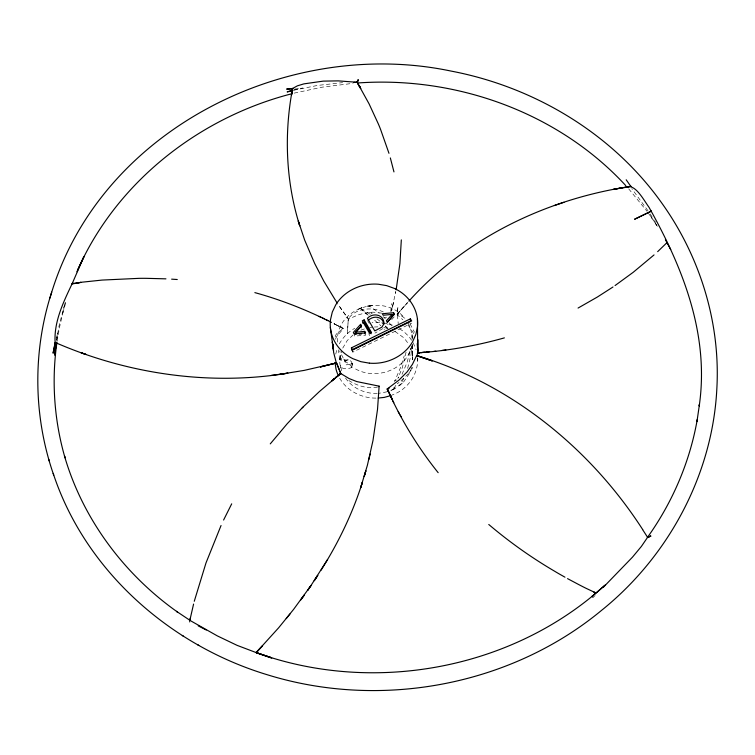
<?xml version="1.0" encoding="UTF-8"?>
<svg xmlns="http://www.w3.org/2000/svg" width="755" height="755" viewBox="0 0 755 755"><rect width="100%" height="100%" fill="white"/><g stroke="black" fill="none" stroke-linecap="round" stroke-linejoin="round"><path stroke-width="0.57" stroke-dasharray="3.77 2.83" d="M351.99 367.647C353.142 366.505 348.093 369.903 343.242 368.431C336.739 366.279 341.42 355.548 341.543 351.198M337.551 342.109C335.022 307.71 384.673 292.364 404.888 318.459M349.858 364.42L345.724 364.882L344.742 359.927L339.844 358.37L340.665 358.748L339.844 358.37L339.618 358.899L339.995 360.588M395.507 380.586L394.667 380.643L394.648 381.36L400.962 366.496L404.246 355.784M339.976 359.625L340.448 355.397L339.976 360.022L339.863 358.351L340.288 358.606M344.846 360.73L344.78 359.975M397.177 314.363L407.398 302.727L397.177 314.363L397.97 306.558L397.13 314.646L402.915 319.846M411.758 367.43L409.956 372.63L403.632 381.945L394.601 388.75L393.865 388.627L394.214 385.984M412.183 345.309L410.918 355.369L407.549 368.761M417.732 357.889C417.94 365.231 415.986 372.517 412.211 378.812A41.251 37.778 -3.8 0 1 397.451 392.675L392.119 395.063M390.722 311.56L391.628 303.614M339.986 359.408L340.448 355.397L340.005 359.89C344.657 360.39 349.216 363.617 351.83 366.977M56.597 340.212L59.05 325.962L64.1 306.256M56.597 340.354L57.588 332.964M393.855 388.457L396.8 383.851M56.644 337.645L57.493 333.55M406.077 352.094L402.406 367.496L397.866 378.481M57.154 341.1L59.466 327.604L65.289 302.349L64.203 305.917M348.376 359.852L346.224 360.229C350.565 358.012 353.651 363.948 351.877 367.109M395.384 293.346L395.743 291.562L391.534 311.069L391.958 309.371M335.758 354.095L336.721 349.914M393.147 303.935L393.563 302.16M393.204 303.991L391.883 309.39M411.786 345.828L406.954 362.749L401.349 375.971M352.387 363.363L351.519 363.976M391.496 311.069L391.741 310.154M62.854 312.9L66.336 300.632M335.72 339.278C335.305 335.088 346.687 328.595 340.901 327.293M335.305 336.768C335.579 330.86 349.386 328.755 338.297 325.924L340.005 326.849L333.115 323.206M355.614 369.006C375.075 379.822 403.274 371.035 410.777 349.452M408.559 354.425L410.701 349.659M342.742 348.13L347.262 340.505L352.962 335.041M403.802 378.548L399.706 385.475M398.404 377.67L398.791 376.934M412.815 367.223L411.9 368.799M411.182 369.959L408.587 373.517M339.259 343.902C342.968 337.494 348.197 331.841 354.756 328.321M360.966 308.351L360.843 308.767A3.341 1.331 -30.4 0 0 360.994 309.163L369.318 316.166M408.464 373.64L400.867 381.03M391.685 319.658L394.525 316.439M407.398 302.727L397.196 314.325L400.225 315.014L405.718 318.846M371.564 313.023L372.121 313.363C370.696 311.909 365.741 312.844 366.996 314.58M382.823 328.633L374.933 333.134M399.508 385.635L403.632 381.945M361.739 307.681L361.05 308.276M396.479 379.888L395.837 380.388M595.129 595.638L592.656 597.554L595.119 595.686M398.121 383.059L399.036 382.436M397.158 383.7L397.979 383.144M351.641 349.971L352.868 352.113L411.673 323.131M395.016 388.57L389.92 390.948L394.789 388.693M360.805 330.19L365.193 328.633M367.355 306.152L373.14 305.379L367.1 306.171M387.079 391.788L378.255 393.43M293.912 89.949L302.793 87.967M293.855 90.222L317.421 85.447L342.619 82.635M377.509 387.107C367.44 389.07 356.898 385.739 348.451 380.284M294.186 93.12L322.234 87.165L353.123 83.333M369.733 327.566L372.026 327.113M298.433 88.637L294.61 89.09M346.564 360.144L344.497 360.22L347.206 360.069M384.427 317.421L386.654 317.194M374.386 327.009L377.915 326.858M366.222 313.4L367.053 313.372M344.497 360.22L345.998 360.182M343.195 328.595L331.398 322.385M367.6 306.077L369.044 306.152A5.596 3.095 -22 0 1 370.243 306.502L379.246 313.165M377.264 393.412C364.467 393.95 351.217 387.73 344.591 376.547M375.971 398.102C364.759 398.215 353.633 393.808 345.601 385.965A41.874 38.354 -3.8 0 1 338.58 376.094M381.652 313.127L372.913 312.145L364.92 312.966L357.776 315.052L348.527 319.101L337.74 303.954M383.748 327.453L389.146 328.84M361.258 309.408L370.733 314.514M392.468 325.188L385.862 323.282L379.001 322.413A41.251 37.769 -3.8 0 0 372.083 322.602M383.351 311.966C372.196 306.587 355.199 308.049 348.272 318.997L347.404 333.512L348.272 318.997L339.58 306.7M189.363 621.922L189.958 622.233M394.978 331.407L403.047 337.221A36.023 32.993 -3.8 0 1 408.512 344.214M388.07 328.35L386.211 326.972A156.842 84.796 89.2 0 0 384.72 325.499M399.537 328.708L404.142 331.889L408.899 336.485L412.702 341.788M374.622 320.177L380.898 325.839M362.57 310.437L362.07 309.994L362.759 310.635M383.144 316.6L385.399 318.836M383.974 329.029L384.484 329.548M628.745 188.901L647.016 211.287M385.541 326.169L387.372 328.368M408.068 324.952L413.797 333.644M410.107 323.942L414.495 332.266M647.998 210.805L631.803 188.646M647.667 212.193L656.944 225.613M650.178 213.986L653.905 219.705M650.093 215.364L657.511 226.453M655.302 223.178L657.105 225.981M654.453 220.573L655.548 222.319M386.522 322.951L387.428 324.48M367.572 320.573L369.27 323.47M368.685 333.71L369.818 335.645M364.863 333.597L365.76 335.135L354.435 336.126L354.218 333.908M343.232 358.087L339.599 350.905M413.174 342.761L416.09 349.697M408.153 323.112L410.569 328.189L412.428 338.014M351.943 367.213L351.972 367.308M340.722 366.968L341.713 370.601L340.401 365.533M344.856 360.616L344.931 360.078A116.006 4.587 -25.8 0 0 345.205 360.239M339.656 359.437L338.476 349.867M352.661 349.99L352.868 352.113M397.46 315.137L398.234 323.763M361.494 325.896L361.683 328.132M417.562 358.115L417.732 360.248L417.732 358.172M412.164 339.344L412.041 333.597L412.164 339.288M412.296 345.082L412.551 356.577M412.268 344.233L412.589 359.748M417.723 358.059L417.732 360.248M412.551 344.846L412.626 359.739M377.009 318.893A156.842 84.796 89.2 0 1 380.142 321.375M381.69 322.696A156.842 84.796 89.2 0 1 383.21 324.074M410.437 348.149A36.665 33.579 -3.8 0 1 412.721 359.842M389.089 322.734A156.304 95.819 -78.2 0 1 391.92 326.075M352.132 363.674A136.06 6.125 -25.6 0 1 350.358 364.174M352.075 365.363L352.038 365.948L352.075 365.363M352.189 364.335L352.141 364.854L352.255 363.504L352.189 364.335M361.598 307.814L357.625 309.399L361.598 307.814M341.722 359.116L341.128 358.87L341.722 359.116M334.861 324.14L333.984 323.697L334.852 324.121M343.214 328.614L341.76 327.764L343.214 328.614M366.288 313.844L365.609 313.146L366.288 313.844"/><path stroke-width="1.13" d="M419.459 352.84L417.713 352.962L417.44 319.006M401.32 239.892L399.923 263.438L396.139 289.826L396.479 288.117M340.75 373.527L335.484 377.745L340.75 373.527L349.027 378.529L356.7 381.558L379.133 386.164L377.519 409.389L372.979 440.561L367.392 465.259L360.654 487.721L362.447 482.209C353.293 511.173 340.279 538.862 324.414 564.759M333.266 344.799L333.597 352.283L336.277 362.749M56.955 342.223C51.378 380.765 54.19 420.422 65.015 457.823L64.477 455.982C82.757 519.053 124.141 574.347 177.585 612.107L176.491 611.342L190.666 620.808L217.355 635.908L237.07 645.346L256.096 652.556C373.272 695.138 513.107 669.449 605.34 584.861M416.694 355.954L416.666 355.558C510.22 383.483 590.127 447.96 642.713 529.595M56.304 342.506L54.662 355.095L56.351 342.279M291.439 94.8C284.125 138.325 286.428 183.682 299.763 225.858L298.272 220.941L304.69 240.137L314.712 263.561L323.848 281.2L337.145 303.066M292.619 88.76L286.636 89.081L292.562 88.656L291.477 95.036L292.676 88.316M291.421 94.922L292.591 88.599M189.684 621.025L193.582 604.066M190.005 619.61L190.269 618.175M55.351 342.364L53.095 353.208L55.115 342.487C53.803 321.687 63.524 301.858 72.254 283.474L83.909 256.672L77.529 270.262M189.571 620.987L189.892 619.581M368.808 459.616L370.158 453.981M630.859 186.853C637.947 188.892 644.27 200.736 649.064 207.389C683.048 268.082 709.549 334.786 699.215 406.058L699.489 404.161L696.959 421.601L697.224 419.733C689.777 462.117 672.384 502.547 647.375 537.513M194.271 601.282L205.992 562.947L221.045 525.518M49.972 298.046C97.301 131.285 286.287 36.372 451.103 71.083C534.653 86.985 612.994 133.909 662.295 203.784C700.234 257.144 720.544 323.102 716.844 388.646C712.616 474.046 669.072 555.34 603.085 609.134L602.122 609.898C510.606 685.946 380.265 709.86 267.006 674.668C169.988 645.27 85.211 570.771 53.18 473.385M51.699 292.138C32.484 351.264 33.267 416.486 53.747 475.178M379.133 386.164L378.623 386.683M666.929 242.619L665.4 239.646M72.065 283.993L81.04 282.294L102.076 280.077L138.901 278.35A211.796 192.506 -26.3 0 1 146.763 278.34L165.949 278.85M358.144 83.862L357.2 82.333L358.21 79.907L357.011 82.276L338.268 80.879L323.216 81.125L303.897 83.871L297.413 85.825L292.591 88.467M357.483 82.937L358.691 84.815L357.2 82.314L358.21 79.907L357.077 82.267M76.916 271.762C115.515 182.767 199.018 117.412 292.204 93.648M223.593 520.035L231.7 503.83M327.594 559.474L310.975 585.55L293.61 609.37L278.623 627.82L256.124 652.613L271.064 657.605L256.096 652.556L262.589 645.78L256.171 652.603M321.12 570.138L324.329 564.882M630.831 186.4L626.197 179.794M270.271 443.874L287.268 423.659L301.792 408.323M286.239 618.6L289.967 613.994M387.324 322.234L394.44 314.165L393.572 312.712L382.294 313.731L383.2 315.26L392.128 314.382L392.223 316.656L387.239 322.168L386.418 320.696L392.128 314.382M355.699 332.247L361.494 325.896L360.597 324.357L353.359 332.426L354.218 333.908L365.58 332.908L364.684 331.37L355.699 332.247L355.916 334.474M354.303 333.842L360.796 326.604L360.597 324.357M603.415 587.192L632.463 557.171L641.401 546.403L647.648 537.239L650.782 536.097L648.224 537.154M657.652 251.651L666.976 242.648L670.723 249.565M408.889 301.141C464.183 239.439 542.128 201.264 623.234 187.561L613.135 189.477L630.916 186.287M666.457 243.289L666.986 242.714M303.132 406.954L319.346 391.609L337.796 375.905M301.689 408.37L303.246 406.907M654.047 254.916L633.247 272.272L615.061 285.55M592.939 595.638L592.005 596.45L604.349 585.767M331.719 381.067L333.2 379.774M331.577 380.945L334.71 378.387M333.229 379.642L334.758 378.349M340.194 373.923L340.76 373.517L336.249 377.123M339.391 374.612L340.165 373.98M333.153 379.642L333.946 379.029M337.834 375.82L338.627 375.216M613.003 286.985L597.356 297.036L578.066 308.059M351.424 347.847L410.39 318.818L411.654 320.932L352.661 349.99L351.424 347.847L351.641 349.971L410.418 321.026L410.39 318.818M364.146 319.903L362.287 320.809L369.648 333.427L371.517 332.511L364.146 319.903L364.325 322.159L371.111 333.767M362.475 323.065L364.325 322.159M368.534 320.101C373.565 315.364 382.474 316.269 383.833 323.838M389.193 388.174L387.211 388.985L398.999 380.086L407.153 371.828L412.447 364.354L416.628 355.596L432.011 360.777M55.209 342.487C127.208 373.904 209.531 386.098 287.882 373.178L271.338 375.386M650.782 536.097L647.582 537.305L642.684 529.717M554.368 205.558L563.966 202.283M292.789 90.27L287.145 91.912L292.798 90.487M504.378 337.881C476.669 345.677 448.149 350.754 419.431 352.727M391.043 395.544L384.238 397.404L378.161 398.055M336.532 362.9L320.479 366.939L336.532 362.9L340.958 373.8M336.503 362.966L304.227 370.384L279.586 374.405M73.112 283.474L80.993 282.398L77.048 282.917M624.187 187.608L630.831 186.523M623.092 187.646L630.878 186.343M419.459 352.774L417.713 352.878L418.43 352.821M441.817 350.48L445.875 349.999M433.7 351.443L435.758 351.198M426.594 352.113L422.498 352.443M418.412 352.774L417.694 352.849L417.694 339.552L417.704 352.632M359.267 334.144L361.503 333.918M427.613 352.047L428.623 351.943L426.566 352.057L428.623 351.915M391.411 315.194L393.657 314.986L393.572 312.712M427.538 351.811L429.595 351.679M424.555 352.292L420.459 352.623L421.488 352.594M358.436 82.927C456.7 76.142 558.549 112.684 625.763 185.598M353.963 82.333L357.238 82.342L357.568 82.89M171.63 279.152L177.265 279.52M369.365 363.164L360.852 361.673L352.868 358.672A43.497 39.383 -3.8 0 1 335.06 342.241A43.488 39.373 -3.8 0 1 330.501 319.667L332.304 312.06L335.701 304.926A43.488 39.373 -3.8 0 1 353.746 288.816A43.488 39.373 -3.8 0 1 378.34 284.22L386.664 285.626L394.516 288.476A43.488 39.373 -3.8 0 1 412.353 304.331A43.488 39.373 -3.8 0 1 417.496 326.764L415.882 334.446L412.626 341.732A43.488 39.383 -3.8 0 1 394.572 358.37A43.497 39.383 -3.8 0 1 369.374 363.164M254.85 292.619C281.294 299.886 306.926 310.003 331.398 322.385M256.332 652.688L271.743 658.096M595.412 592.713L585.918 588.239A333.049 292.317 16.7 0 1 578 584.181L567.543 578.623M595.327 592.76L593.958 592.194L595.317 592.826M319.091 316.373L320.856 317.185M322.64 318.044L324.405 318.855M206.219 629.991L198.216 625.848M326.151 319.733L327.906 320.601M564.966 577.197L562.409 575.735A214.467 191.666 18.7 0 1 554.765 571.308C531.463 557.643 509.351 541.967 488.759 524.48M197.716 644.751L198.725 645.374M182.295 635.493L183.352 636.144M438.164 472.677C420.478 450.612 405.256 426.575 392.911 401.132M358.021 83.862L369.091 103.879L378.236 123.707A170.149 146.98 -10.9 0 1 380.709 129.785L388.976 153.312M359.191 85.711L359.757 86.617M398.206 411.654L399.159 413.391M400.169 414.957L401.084 416.713M387.532 389.599L387.249 388.919L388.797 392.251M393.799 402.745L387.947 390.543M392.128 399.15L389.599 393.874M391.656 398.366L391.241 397.479L392.072 399.263M389.967 394.874L388.325 391.383M391.203 397.507L390.363 395.724M387.938 390.448L388.721 392.241L387.306 388.919L387.938 390.448L387.56 389.533M390.486 395.554L391.288 397.375M336.485 362.844L340.75 373.565M48.801 459.399L49.377 461.192M390.344 157.927L393.959 171.904M417.251 343.619L417.732 350.896M335.05 362.608L335.984 368.978A41.874 38.354 -3.8 0 0 338.117 375.112M330.35 327.415L333.248 348.867M333.21 348.716L332.342 342.006L333.351 350.528M417.204 353.84L417.383 355.973M364.684 331.37L364.863 333.597M383.861 323.886L381.945 327.113L374.782 330.907L367.402 318.308C373.14 312.174 384.455 314.58 383.861 323.886M365.816 470.969L364.212 476.49L365.864 470.875M317.704 575.489L314.24 580.727L317.742 575.442M310.937 585.597L307.644 590.372L310.975 585.55M304.227 595.176L300.764 599.866L304.274 595.138M651.282 211.126L634.568 219.243L651.301 211.183M73.103 283.351L72.254 283.474L73.103 283.351M419.412 352.642L417.704 352.764L419.412 352.642M432.171 360.805L416.694 355.586L432.171 360.805M86.023 354.454L81.2 352.774L86.023 354.454M359.72 86.683L359.116 85.759L360.748 88.59L359.72 86.683"/></g></svg>
